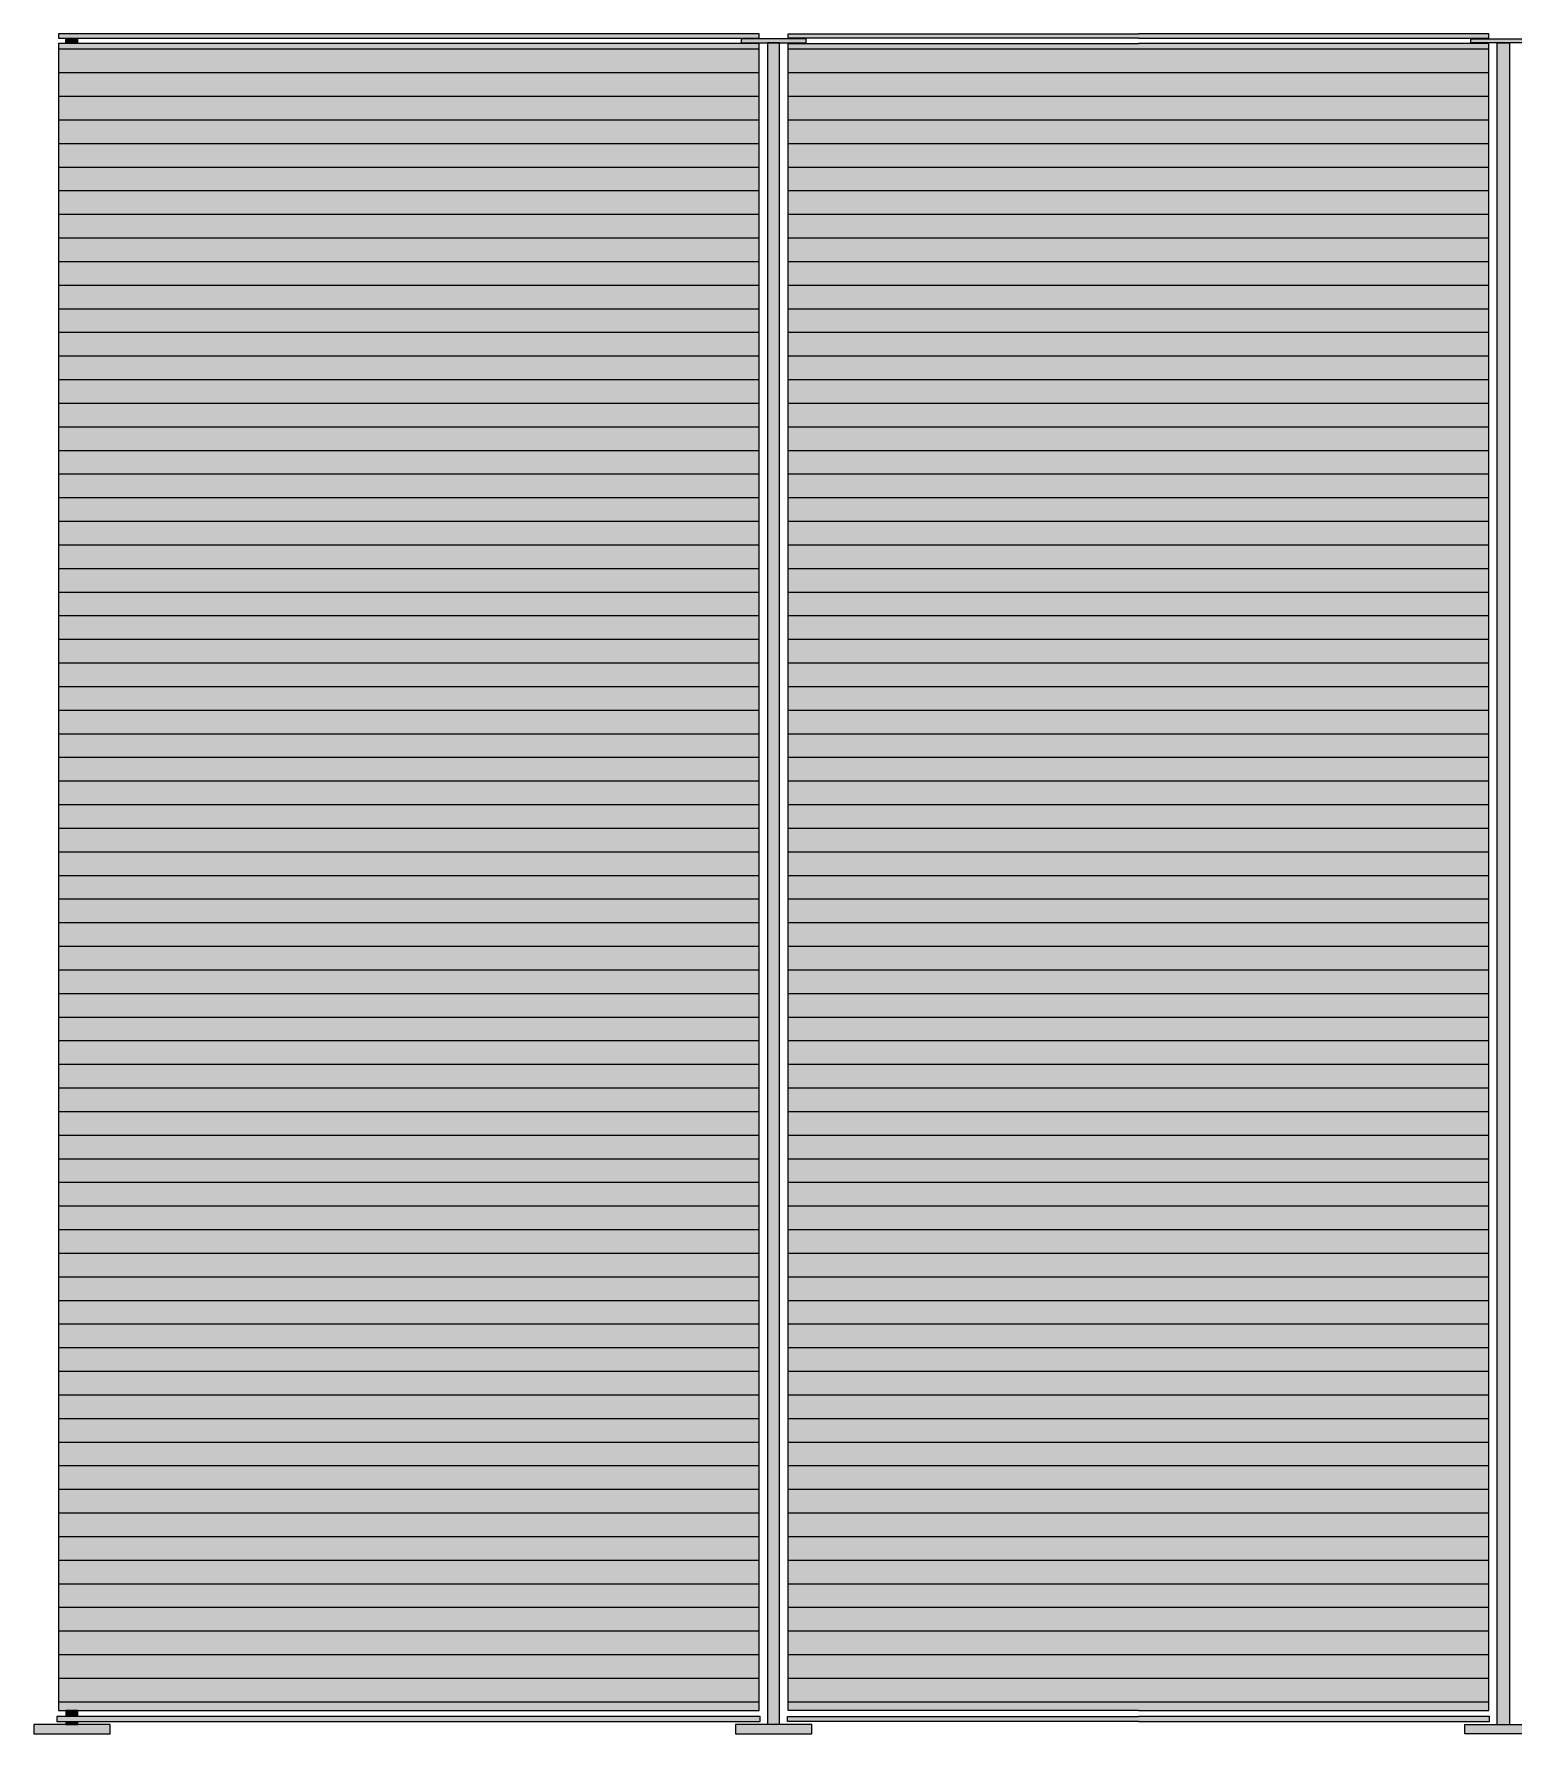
# Model space of a CAD drawing. Header units: millimetres. Extents: x -23380 to 52531, y -5628 to 1041.
# Drawn here: x -23379 to -21812, y -759 to 1041 of the extents above; entities that cross this region are included whole.
import ezdxf

# ---------------------------------------------------------------- set-up
doc = ezdxf.new("R2010")
doc.units = ezdxf.units.MM
for name, color, linetype, lineweight in [('drawing', 7, 'Continuous', 5), ('hatch', 9, 'Continuous', 5), ('ropes', 7, 'Continuous', 0)]:
    doc.layers.add(name, color=color, linetype=linetype, lineweight=lineweight)
pattern_1 = [(0, (0, 0), (0, 25), [])]

msp = doc.modelspace()

# ---------------------------------------------------------------- hatches: boundary and pattern name
at = {"layer": 'hatch'}
for points in [[(-22610.7, 1036.6), (-23352.9, 1036.6), (-23352.9, 1040.9), (-22610.7, 1040.9)], [(-23332.4, -734.1), (-23345.2, -734.1), (-23352.9, -734.1), (-23352.9, 1030.7), (-22610.7, 1030.7), (-22610.7, -734.1)], [(-23332.4, 1036.6), (-23332.4, 1030.7), (-23345.2, 1030.7), (-23345.2, 1036.6)], [(-22589.2, 1031.6), (-22602, 1031.6), (-22629.8, 1031.6), (-22629.8, 1035.7), (-22561.1, 1035.7), (-22561.1, 1031.6)], [(-22589.2, 1031.6), (-22589.2, -749.1), (-22602, -749.1), (-22602, 1031.6)], [(-22580.2, 1036.6), (-22580.2, 1040.9), (-22209.1, 1040.9), (-21838, 1040.9), (-21838, 1036.6), (-22209.1, 1036.6)], [(-22580.2, -734.1), (-22580.2, 1030.7), (-22209.1, 1030.7), (-21838, 1030.7), (-21838, -734.1), (-22209.1, -734.1)], [(-21816.1, 1031.6), (-21829, 1031.6), (-21857.1, 1031.6), (-21857.1, 1035.7), (-21788.4, 1035.7), (-21788.4, 1031.6)], [(-21829, -749.1), (-21829, 1031.6), (-21816.1, 1031.6), (-21816.1, -749.1)], [(-23332.4, -734.1), (-23332.4, -740.7), (-23345.2, -740.7), (-23345.2, -734.1)], [(-23345.2, -749.1), (-23332.4, -749.1), (-23298.1, -749.1), (-23298.1, -759.1), (-23378.9, -759.1), (-23378.9, -749.1)], [(-22609.7, -745.8), (-23354.5, -745.8), (-23354.5, -740.7), (-22609.7, -740.7)], [(-23345.2, -749.1), (-23345.2, -745.8), (-23332.4, -745.8), (-23332.4, -749.1)], [(-22555, -759.1), (-22635.7, -759.1), (-22635.7, -749.1), (-22555, -749.1)], [(-22580.9, -745.8), (-22580.9, -740.7), (-22209.1, -740.7), (-21837.3, -740.7), (-21837.3, -745.8), (-22209.1, -745.8)], [(-21782.5, -759.1), (-21863.2, -759.1), (-21863.2, -749.1), (-21782.5, -749.1)]]:
    msp.add_hatch(color=256, dxfattribs=at).paths.add_polyline_path(points, flags=0)
at = {"layer": 'ropes', "lineweight": 0}
h = msp.add_hatch(dxfattribs=at)
h.set_pattern_fill('HATCH1', color=256, scale=200, style=0, pattern_type=2)
h.set_pattern_definition(pattern_1)
h.paths.add_polyline_path([(-23332.4, -734.1), (-23345.2, -734.1), (-23352.9, -734.1), (-23352.9, 1030.7), (-22610.7, 1030.7), (-22610.7, -734.1)], flags=0)
h = msp.add_hatch(dxfattribs=at)
h.set_pattern_fill('HATCH1', color=256, scale=200, style=0, pattern_type=2)
h.set_pattern_definition(pattern_1)
h.paths.add_polyline_path([(-22580.2, -734.1), (-22580.2, 1030.7), (-22209.1, 1030.7), (-21838, 1030.7), (-21838, -734.1), (-22209.1, -734.1)], flags=0)

# ---------------------------------------------------------------- linework, layer by layer
at = {"layer": 'drawing'}
for points in [[(-23352.9, 1040.9), (-23352.9, 1036.6)], [(-22610.7, 1040.9), (-23352.9, 1040.9)], [(-23352.9, 1036.6), (-22610.7, 1036.6)], [(-23352.9, 1030.7), (-23352.9, -734.1)], [(-22610.7, 1030.7), (-23352.9, 1030.7)], [(-23345.2, 1030.7), (-23345.2, 1036.6)], [(-23332.4, 1030.7), (-23332.4, 1036.6)], [(-22629.8, 1035.7), (-22629.8, 1031.6)], [(-22561.1, 1035.7), (-22629.8, 1035.7)], [(-22629.8, 1031.6), (-22561.1, 1031.6)], [(-22610.7, 1036.6), (-22610.7, 1040.9)], [(-22610.7, -734.1), (-22610.7, 1030.7)], [(-22602, 1031.6), (-22602, -749.1)], [(-22589.2, 1031.6), (-22602, 1031.6)], [(-22589.2, -749.1), (-22589.2, 1031.6)], [(-22580.2, 1040.9), (-22209.1, 1040.9)], [(-22580.2, 1036.6), (-22580.2, 1040.9)], [(-22209.1, 1036.6), (-22580.2, 1036.6)], [(-22580.2, 1030.7), (-22209.1, 1030.7)], [(-22580.2, -734.1), (-22580.2, 1030.7)], [(-22561.1, 1031.6), (-22561.1, 1035.7)], [(-21838, 1040.9), (-22209.1, 1040.9)], [(-22209.1, 1036.6), (-21838, 1036.6)], [(-21838, 1030.7), (-22209.1, 1030.7)], [(-21857.1, 1035.7), (-21788.4, 1035.7)], [(-21857.1, 1031.6), (-21857.1, 1035.7)], [(-21788.4, 1031.6), (-21857.1, 1031.6)], [(-21838, 1036.6), (-21838, 1040.9)], [(-21838, -734.1), (-21838, 1030.7)], [(-21829, 1031.6), (-21816.1, 1031.6)], [(-21829, -749.1), (-21829, 1031.6)], [(-21816.1, 1031.6), (-21816.1, -749.1)], [(-23352.9, -734.1), (-22610.7, -734.1)], [(-23345.2, -734.1), (-23345.2, -740.7)], [(-23332.4, -734.1), (-23345.2, -734.1)], [(-23332.4, -740.7), (-23332.4, -734.1)], [(-22209.1, -734.1), (-22580.2, -734.1)], [(-22209.1, -734.1), (-21838, -734.1)], [(-23378.9, -749.1), (-23378.9, -759.1)], [(-23298.1, -749.1), (-23378.9, -749.1)], [(-23354.5, -740.7), (-23354.5, -745.8)], [(-22609.7, -740.7), (-23354.5, -740.7)], [(-23354.5, -745.8), (-22609.7, -745.8)], [(-23345.2, -745.8), (-23345.2, -749.1)], [(-23345.2, -749.1), (-23332.4, -749.1)], [(-23332.4, -749.1), (-23332.4, -745.8)], [(-23298.1, -759.1), (-23298.1, -749.1)], [(-22635.7, -749.1), (-22635.7, -759.1)], [(-22555, -749.1), (-22635.7, -749.1)], [(-22609.7, -745.8), (-22609.7, -740.7)], [(-22580.9, -740.7), (-22209.1, -740.7)], [(-22580.9, -745.8), (-22580.9, -740.7)], [(-22209.1, -745.8), (-22580.9, -745.8)], [(-22555, -759.1), (-22555, -749.1)], [(-21837.3, -740.7), (-22209.1, -740.7)], [(-22209.1, -745.8), (-21837.3, -745.8)], [(-21863.2, -749.1), (-21782.5, -749.1)], [(-21863.2, -759.1), (-21863.2, -749.1)], [(-21837.3, -745.8), (-21837.3, -740.7)], [(-23378.9, -759.1), (-23298.1, -759.1)], [(-22635.7, -759.1), (-22555, -759.1)], [(-22602, -759.1), (-22602, -759.1)], [(-22589.2, -759.1), (-22589.2, -759.1)], [(-21782.5, -759.1), (-21863.2, -759.1)], [(-21829, -759.1), (-21829, -759.1)], [(-21816.1, -759.1), (-21816.1, -759.1)]]:
    msp.add_lwpolyline(points, dxfattribs=at)

doc.saveas('drawing.dxf')
